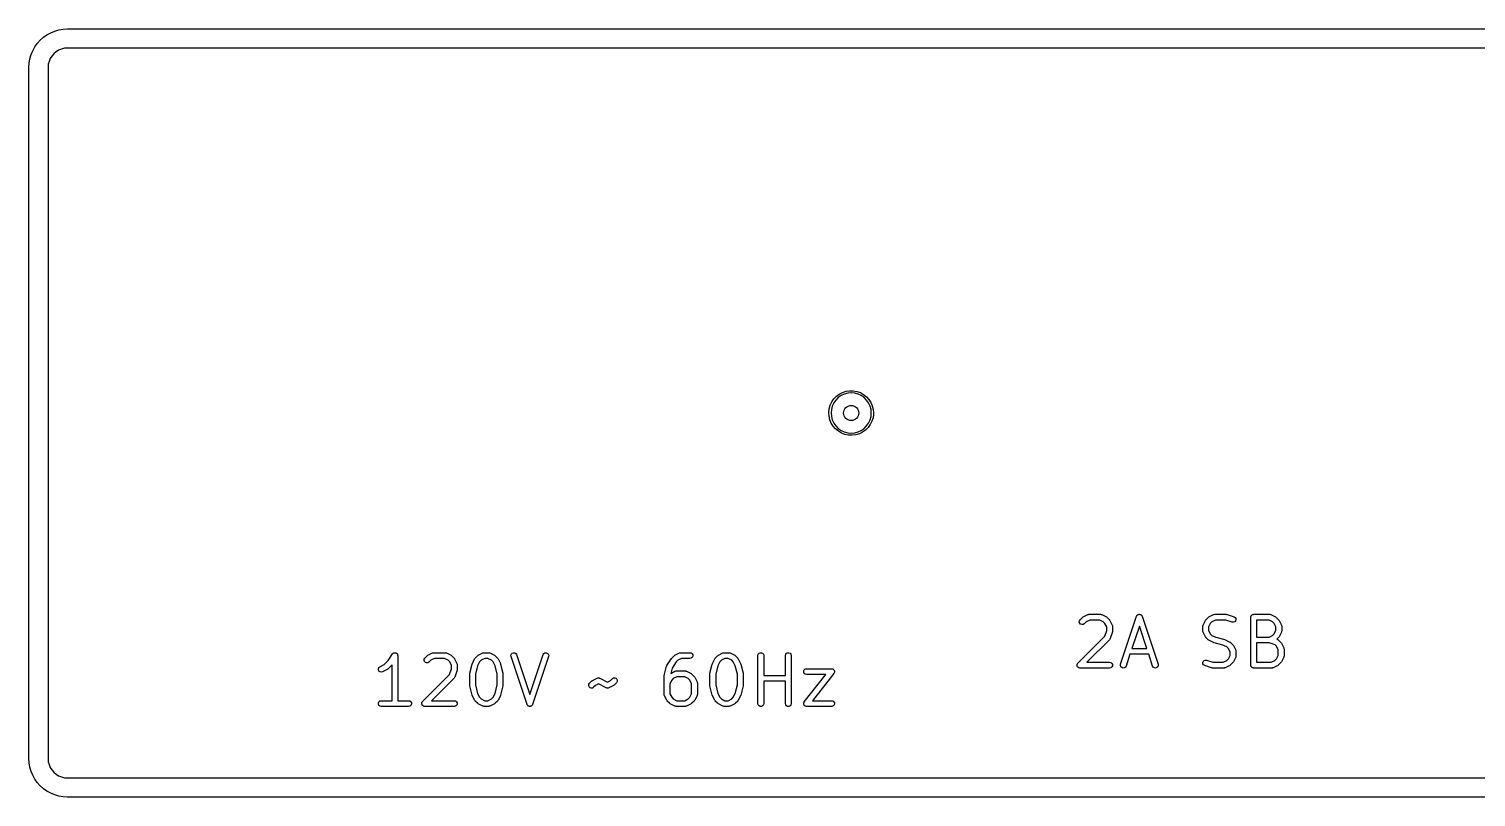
# Model space of a CAD drawing. Extents: x 50 to 246, y -122 to -71.
# Drawn here: x 49.5 to 145.2, y -121.9 to -71.1 of the extents above; entities that cross this region are included whole.
import ezdxf

# ---------------------------------------------------------------- set-up
doc = ezdxf.new("R2010")
doc.units = 0
doc.layers.add('BLACK', color=7, linetype='CONTINUOUS')

msp = doc.modelspace()

# ---------------------------------------------------------------- linework, layer by layer
at = {"layer": 'BLACK', "linetype": 'CONTINUOUS'}
for p, q in [((50.2739, -71.8639), (50.4863, -71.6741)), ((50.4863, -71.6741), (50.7186, -71.5093)), ((50.7186, -71.5093), (50.9679, -71.3715)), ((50.9679, -71.3715), (51.2311, -71.2625)), ((51.2311, -71.2625), (51.5048, -71.1837)), ((51.5048, -71.1837), (51.7856, -71.136)), ((51.7856, -71.136), (52.07, -71.12)), ((52.07, -71.12), (243.84, -71.12)), ((49.6725, -72.8211), (49.7815, -72.5579)), ((49.7815, -72.5579), (49.9193, -72.3086)), ((49.9193, -72.3086), (50.0841, -72.0763)), ((50.0841, -72.0763), (50.2739, -71.8639)), ((51.3212, -72.6294), (51.1692, -72.7592)), ((51.4916, -72.5249), (51.3212, -72.6294)), ((51.6763, -72.4484), (51.4916, -72.5249)), ((51.8707, -72.4018), (51.6763, -72.4484)), ((52.0423, -72.3883), (51.8707, -72.4018)), ((52.0578, -72.3892), (52.0423, -72.3883)), ((52.0633, -72.39), (52.0578, -72.3892)), ((52.0656, -72.3897), (52.0633, -72.39)), ((52.07, -72.39), (52.0656, -72.3897)), ((243.84, -72.39), (52.07, -72.39)), ((49.53, -73.6534), (49.5306, -73.6489)), ((49.5303, -73.6554), (49.53, -73.6534)), ((49.53, -73.66), (49.5303, -73.6554)), ((49.5306, -73.6489), (49.546, -73.3756)), ((49.546, -73.3756), (49.5937, -73.0948)), ((49.5937, -73.0948), (49.6725, -72.8211)), ((50.8118, -73.4607), (50.7976, -73.6403)), ((50.7976, -73.6403), (50.8, -73.66)), ((50.8584, -73.2663), (50.8118, -73.4607)), ((50.9349, -73.0816), (50.8584, -73.2663)), ((51.0394, -72.9112), (50.9349, -73.0816)), ((51.1692, -72.7592), (51.0394, -72.9112)), ((49.53, -119.38), (49.53, -73.66)), ((50.8, -73.66), (50.8, -119.38)), ((102.603, -95.7914), (102.74, -95.5918)), ((102.74, -95.5918), (102.907, -95.417)), ((103.031, -95.5011), (102.867, -95.6651)), ((102.907, -95.417), (103.1, -95.2719)), ((103.221, -95.3681), (103.031, -95.5011)), ((103.1, -95.2719), (103.314, -95.1603)), ((103.431, -95.2702), (103.221, -95.3681)), ((103.314, -95.1603), (103.544, -95.0852)), ((103.655, -95.2101), (103.431, -95.2702)), ((103.544, -95.0852), (103.783, -95.0486)), ((103.886, -95.1899), (103.655, -95.2101)), ((103.783, -95.0486), (104.025, -95.0515)), ((104.117, -95.2101), (103.886, -95.1899)), ((104.025, -95.0515), (104.263, -95.0939)), ((104.341, -95.2702), (104.117, -95.2101)), ((104.263, -95.0939), (104.491, -95.1746)), ((104.551, -95.3681), (104.341, -95.2702)), ((104.491, -95.1746), (104.702, -95.2914)), ((104.741, -95.5011), (104.551, -95.3681)), ((104.702, -95.2914), (104.892, -95.4413)), ((104.905, -95.6651), (104.741, -95.5011)), ((104.892, -95.4413), (105.055, -95.62)), ((105.055, -95.62), (105.186, -95.823)), ((102.411, -96.484), (102.437, -96.2436)), ((102.414, -96.52), (102.411, -96.484)), ((102.425, -96.7253), (102.414, -96.52)), ((102.437, -96.2436), (102.502, -96.0107)), ((102.502, -96.0107), (102.603, -95.7914)), ((102.576, -96.289), (102.556, -96.52)), ((102.556, -96.52), (102.576, -96.751)), ((102.636, -96.0651), (102.576, -96.289)), ((102.734, -95.855), (102.636, -96.0651)), ((102.867, -95.6651), (102.734, -95.855)), ((105.038, -95.855), (104.905, -95.6651)), ((105.136, -96.0651), (105.038, -95.855)), ((105.196, -96.289), (105.136, -96.0651)), ((105.186, -95.823), (105.282, -96.0447)), ((105.216, -96.52), (105.196, -96.289)), ((105.196, -96.751), (105.216, -96.52)), ((105.282, -96.0447), (105.341, -96.2791)), ((105.359, -96.5921), (105.328, -96.8317)), ((105.341, -96.2791), (105.361, -96.52)), ((105.361, -96.52), (105.359, -96.5921)), ((102.478, -96.9611), (102.425, -96.7253)), ((102.569, -97.185), (102.478, -96.9611)), ((102.696, -97.3911), (102.569, -97.185)), ((102.576, -96.751), (102.636, -96.9749)), ((102.636, -96.9749), (102.734, -97.185)), ((102.854, -97.5738), (102.696, -97.3911)), ((102.734, -97.185), (102.867, -97.3749)), ((103.04, -97.7282), (102.854, -97.5738)), ((102.867, -97.3749), (103.031, -97.5389)), ((103.031, -97.5389), (103.221, -97.6719)), ((104.551, -97.6719), (104.741, -97.5389)), ((104.741, -97.5389), (104.905, -97.3749)), ((105.009, -97.476), (104.838, -97.6466)), ((104.905, -97.3749), (105.038, -97.185)), ((105.15, -97.2797), (105.009, -97.476)), ((105.038, -97.185), (105.136, -96.9749)), ((105.136, -96.9749), (105.196, -96.751)), ((105.257, -97.063), (105.15, -97.2797)), ((105.328, -96.8317), (105.257, -97.063)), ((103.249, -97.8502), (103.04, -97.7282)), ((103.221, -97.6719), (103.431, -97.7698)), ((103.474, -97.9364), (103.249, -97.8502)), ((103.431, -97.7698), (103.655, -97.8299)), ((103.711, -97.9846), (103.474, -97.9364)), ((103.655, -97.8299), (103.886, -97.8501)), ((103.953, -97.9935), (103.711, -97.9846)), ((103.886, -97.8501), (104.117, -97.8299)), ((104.193, -97.9628), (103.953, -97.9935)), ((104.117, -97.8299), (104.341, -97.7698)), ((104.424, -97.8933), (104.193, -97.9628)), ((104.341, -97.7698), (104.551, -97.6719)), ((104.641, -97.787), (104.424, -97.8933)), ((104.838, -97.6466), (104.641, -97.787)), ((119.196, -110.021), (119.219, -110.002)), ((119.219, -110.002), (119.522, -109.851)), ((119.522, -109.851), (119.523, -109.85)), ((119.523, -109.85), (119.524, -109.85)), ((119.524, -109.85), (119.564, -109.841)), ((119.564, -109.841), (119.604, -109.831)), ((119.604, -109.831), (119.606, -109.831)), ((119.606, -109.831), (119.607, -109.831)), ((119.607, -109.831), (120.363, -109.831)), ((120.363, -109.831), (120.364, -109.831)), ((120.364, -109.831), (120.366, -109.831)), ((120.366, -109.831), (120.406, -109.841)), ((120.406, -109.841), (120.446, -109.85)), ((120.446, -109.85), (120.447, -109.851)), ((120.447, -109.851), (120.448, -109.851)), ((120.448, -109.851), (120.751, -110.002)), ((120.751, -110.002), (120.774, -110.022)), ((121.694, -113.136), (122.752, -109.961)), ((122.752, -109.961), (122.765, -109.94)), ((122.765, -109.94), (122.773, -109.917)), ((122.773, -109.917), (122.787, -109.904)), ((122.787, -109.904), (122.796, -109.888)), ((122.796, -109.888), (122.817, -109.875)), ((122.817, -109.875), (122.834, -109.858)), ((122.834, -109.858), (122.852, -109.853)), ((122.852, -109.853), (122.868, -109.842)), ((122.868, -109.842), (122.892, -109.839)), ((122.892, -109.839), (122.915, -109.832)), ((122.915, -109.832), (122.933, -109.834)), ((122.933, -109.834), (122.952, -109.832)), ((122.952, -109.832), (122.975, -109.839)), ((122.975, -109.839), (122.999, -109.842)), ((122.999, -109.842), (123.014, -109.853)), ((123.014, -109.853), (123.032, -109.859)), ((123.032, -109.859), (123.049, -109.875)), ((123.049, -109.875), (123.07, -109.889)), ((123.07, -109.889), (123.079, -109.905)), ((123.079, -109.905), (123.093, -109.918)), ((123.093, -109.918), (123.101, -109.94)), ((123.101, -109.94), (123.114, -109.961)), ((123.114, -109.961), (124.172, -113.136)), ((127.511, -110.021), (127.535, -110.002)), ((127.535, -110.002), (127.837, -109.851)), ((127.837, -109.851), (127.839, -109.85)), ((127.839, -109.85), (127.84, -109.85)), ((127.84, -109.85), (127.88, -109.841)), ((127.88, -109.841), (127.92, -109.831)), ((127.92, -109.831), (127.921, -109.831)), ((127.921, -109.831), (127.922, -109.831)), ((127.922, -109.831), (128.679, -109.831)), ((128.679, -109.831), (128.708, -109.838)), ((128.708, -109.838), (128.738, -109.841)), ((128.738, -109.841), (129.192, -109.992)), ((129.192, -109.992), (129.265, -110.036)), ((130.302, -110.021), (130.307, -110)), ((130.307, -109.979), (130.316, -109.959)), ((130.307, -110), (130.307, -109.979)), ((130.316, -109.959), (130.321, -109.938)), ((130.321, -109.938), (130.334, -109.922)), ((130.334, -109.922), (130.344, -109.902)), ((130.344, -109.902), (130.36, -109.889)), ((130.36, -109.889), (130.374, -109.872)), ((130.374, -109.872), (130.393, -109.863)), ((130.393, -109.863), (130.41, -109.85)), ((130.41, -109.85), (130.431, -109.845)), ((130.431, -109.845), (130.45, -109.836)), ((130.45, -109.836), (130.472, -109.836)), ((130.472, -109.836), (130.493, -109.831)), ((130.493, -109.831), (131.551, -109.831)), ((131.551, -109.831), (131.552, -109.831)), ((131.552, -109.831), (131.554, -109.831)), ((131.554, -109.831), (131.594, -109.841)), ((131.594, -109.841), (131.634, -109.85)), ((131.634, -109.85), (131.635, -109.851)), ((131.635, -109.851), (131.636, -109.851)), ((131.636, -109.851), (131.939, -110.002)), ((131.939, -110.002), (131.962, -110.022)), ((118.964, -110.345), (118.973, -110.261)), ((118.992, -110.425), (118.964, -110.345)), ((118.973, -110.261), (119.019, -110.189)), ((119.052, -110.485), (118.992, -110.425)), ((119.019, -110.189), (119.17, -110.038)), ((119.132, -110.513), (119.052, -110.485)), ((119.216, -110.504), (119.132, -110.513)), ((119.17, -110.038), (119.196, -110.021)), ((119.288, -110.459), (119.216, -110.504)), ((119.417, -110.329), (119.288, -110.459)), ((119.652, -110.212), (119.417, -110.329)), ((120.318, -110.212), (119.652, -110.212)), ((120.552, -110.329), (120.318, -110.212)), ((120.66, -110.437), (120.552, -110.329)), ((120.65, -111.279), (120.777, -110.898)), ((120.777, -110.671), (120.66, -110.437)), ((120.774, -110.022), (120.8, -110.038)), ((120.777, -110.898), (120.777, -110.671)), ((120.8, -110.038), (120.951, -110.189)), ((120.951, -110.189), (120.967, -110.215)), ((120.967, -110.215), (120.987, -110.238)), ((120.987, -110.238), (121.138, -110.541)), ((121.138, -110.541), (121.138, -110.542)), ((121.138, -110.542), (121.139, -110.543)), ((121.139, -110.543), (121.148, -110.584)), ((121.148, -110.584), (121.158, -110.624)), ((121.151, -110.958), (121.148, -110.989)), ((121.158, -110.929), (121.151, -110.958)), ((121.158, -110.624), (121.158, -110.625)), ((121.158, -110.625), (121.158, -110.626)), ((121.158, -110.626), (121.158, -110.929)), ((122.933, -110.624), (122.441, -112.099)), ((123.425, -112.099), (122.933, -110.624)), ((127.127, -110.623), (127.137, -110.583)), ((127.127, -110.624), (127.127, -110.623)), ((127.127, -110.626), (127.127, -110.624)), ((127.127, -110.928), (127.127, -110.626)), ((127.127, -110.93), (127.127, -110.928)), ((127.127, -110.931), (127.127, -110.93)), ((127.137, -110.971), (127.127, -110.931)), ((127.137, -110.583), (127.146, -110.543)), ((127.146, -110.543), (127.147, -110.542)), ((127.147, -110.541), (127.298, -110.238)), ((127.147, -110.542), (127.147, -110.541)), ((127.298, -110.238), (127.318, -110.215)), ((127.318, -110.215), (127.334, -110.189)), ((127.334, -110.189), (127.485, -110.038)), ((127.485, -110.038), (127.511, -110.021)), ((127.625, -110.437), (127.508, -110.671)), ((127.508, -110.671), (127.508, -110.883)), ((127.508, -110.883), (127.625, -111.118)), ((127.733, -110.329), (127.625, -110.437)), ((127.967, -110.212), (127.733, -110.329)), ((128.647, -110.212), (127.967, -110.212)), ((129.072, -110.353), (128.647, -110.212)), ((129.156, -110.361), (129.072, -110.353)), ((129.235, -110.332), (129.156, -110.361)), ((129.294, -110.272), (129.235, -110.332)), ((129.265, -110.036), (129.311, -110.107)), ((129.321, -110.191), (129.294, -110.272)), ((129.311, -110.107), (129.321, -110.191)), ((130.302, -113.196), (130.302, -110.021)), ((130.683, -110.212), (130.683, -111.343)), ((131.506, -110.212), (130.683, -110.212)), ((131.74, -110.329), (131.506, -110.212)), ((131.848, -110.437), (131.74, -110.329)), ((131.965, -110.671), (131.848, -110.437)), ((131.848, -111.118), (131.965, -110.883)), ((131.962, -110.022), (131.988, -110.038)), ((131.965, -110.883), (131.965, -110.671)), ((131.988, -110.038), (132.139, -110.189)), ((132.139, -110.189), (132.155, -110.215)), ((132.155, -110.215), (132.175, -110.238)), ((132.175, -110.238), (132.326, -110.541)), ((132.326, -110.541), (132.326, -110.542)), ((132.326, -110.542), (132.327, -110.543)), ((132.327, -110.543), (132.336, -110.584)), ((132.336, -110.584), (132.346, -110.624)), ((132.346, -110.931), (132.336, -110.971)), ((132.346, -110.624), (132.346, -110.625)), ((132.346, -110.625), (132.346, -110.626)), ((132.346, -110.626), (132.346, -110.929)), ((132.346, -110.929), (132.346, -110.93)), ((132.346, -110.93), (132.346, -110.931)), ((118.867, -113.062), (120.65, -111.279)), ((120.951, -111.517), (119.462, -113.006)), ((120.952, -111.516), (120.951, -111.517)), ((120.953, -111.515), (120.952, -111.516)), ((120.974, -111.48), (120.953, -111.515)), ((120.996, -111.445), (120.974, -111.48)), ((120.997, -111.443), (120.996, -111.444)), ((120.996, -111.444), (120.996, -111.445)), ((121.148, -110.989), (120.997, -111.443)), ((127.146, -111.011), (127.137, -110.971)), ((127.147, -111.012), (127.146, -111.011)), ((127.147, -111.013), (127.147, -111.012)), ((127.298, -111.316), (127.147, -111.013)), ((127.318, -111.34), (127.298, -111.316)), ((127.334, -111.365), (127.318, -111.34)), ((127.485, -111.517), (127.334, -111.365)), ((127.511, -111.533), (127.485, -111.517)), ((127.534, -111.552), (127.511, -111.533)), ((127.837, -111.704), (127.534, -111.552)), ((127.625, -111.118), (127.733, -111.225)), ((127.733, -111.225), (127.989, -111.353)), ((127.857, -111.709), (127.837, -111.704)), ((127.876, -111.718), (127.857, -111.709)), ((128.461, -111.864), (127.876, -111.718)), ((127.989, -111.353), (128.574, -111.5)), ((128.717, -111.992), (128.461, -111.864)), ((128.574, -111.5), (128.592, -111.509)), ((128.592, -111.509), (128.612, -111.514)), ((128.612, -111.514), (128.915, -111.665)), ((128.915, -111.665), (128.938, -111.685)), ((128.938, -111.685), (128.964, -111.701)), ((128.964, -111.701), (129.116, -111.852)), ((129.116, -111.852), (129.132, -111.878)), ((129.132, -111.878), (129.151, -111.902)), ((129.151, -111.902), (129.302, -112.204)), ((130.683, -111.343), (131.506, -111.343)), ((130.683, -111.724), (130.683, -113.006)), ((131.52, -111.724), (130.683, -111.724)), ((131.506, -111.343), (131.74, -111.225)), ((131.901, -111.851), (131.52, -111.724)), ((131.74, -111.225), (131.848, -111.118)), ((131.999, -111.948), (131.901, -111.851)), ((132.139, -111.366), (132.017, -111.488)), ((132.017, -111.488), (132.065, -111.504)), ((132.065, -111.504), (132.066, -111.504)), ((132.066, -111.504), (132.067, -111.505)), ((132.067, -111.505), (132.102, -111.526)), ((132.102, -111.526), (132.137, -111.548)), ((132.137, -111.548), (132.138, -111.549)), ((132.138, -111.549), (132.139, -111.55)), ((132.155, -111.34), (132.139, -111.366)), ((132.139, -111.55), (132.291, -111.701)), ((132.175, -111.316), (132.155, -111.34)), ((132.326, -111.014), (132.175, -111.316)), ((132.291, -111.701), (132.307, -111.727)), ((132.307, -111.727), (132.326, -111.75)), ((132.327, -111.011), (132.326, -111.012)), ((132.326, -111.012), (132.326, -111.014)), ((132.326, -111.75), (132.477, -112.053)), ((132.336, -110.971), (132.327, -111.011)), ((73.2701, -112.894), (73.5622, -112.455)), ((73.5622, -112.455), (73.5835, -112.435)), ((73.5835, -112.435), (73.6019, -112.412)), ((73.6019, -112.412), (73.614, -112.406)), ((73.614, -112.406), (73.6238, -112.397)), ((73.6238, -112.397), (73.6518, -112.388)), ((73.6518, -112.388), (73.6783, -112.376)), ((73.6783, -112.376), (73.6917, -112.376)), ((73.6917, -112.376), (73.7045, -112.371)), ((73.7045, -112.371), (73.7336, -112.376)), ((73.7336, -112.376), (73.763, -112.376)), ((73.763, -112.376), (73.7751, -112.381)), ((73.7751, -112.381), (73.7884, -112.383)), ((73.7884, -112.383), (73.8128, -112.4)), ((73.8128, -112.4), (73.8393, -112.412)), ((73.8393, -112.412), (73.8477, -112.423)), ((73.8477, -112.423), (73.8589, -112.43)), ((73.8589, -112.43), (73.8738, -112.456)), ((73.8738, -112.456), (73.8921, -112.479)), ((73.8921, -112.479), (73.8951, -112.492)), ((73.8951, -112.492), (73.9019, -112.503)), ((73.9019, -112.503), (73.9044, -112.533)), ((73.9044, -112.533), (73.911, -112.561)), ((73.911, -112.561), (73.911, -115.546)), ((75.6478, -112.885), (75.6573, -112.801)), ((75.6573, -112.801), (75.7024, -112.729)), ((75.7024, -112.729), (75.8539, -112.578)), ((75.8539, -112.578), (75.8796, -112.561)), ((75.8796, -112.561), (75.9031, -112.542)), ((75.9031, -112.542), (76.2058, -112.391)), ((76.1012, -112.869), (75.9716, -112.999)), ((76.3357, -112.752), (76.1012, -112.869)), ((76.2058, -112.391), (76.2071, -112.39)), ((76.2071, -112.39), (76.2081, -112.39)), ((76.2081, -112.39), (76.2482, -112.381)), ((76.2482, -112.381), (76.2882, -112.371)), ((76.2882, -112.371), (76.2894, -112.371)), ((76.2894, -112.371), (76.2907, -112.371)), ((76.2907, -112.371), (77.047, -112.371)), ((77.0017, -112.752), (76.3357, -112.752)), ((77.2362, -112.869), (77.0017, -112.752)), ((77.047, -112.371), (77.0483, -112.371)), ((77.0483, -112.371), (77.0495, -112.371)), ((77.0495, -112.371), (77.0895, -112.381)), ((77.0895, -112.381), (77.1296, -112.39)), ((77.1296, -112.39), (77.1306, -112.391)), ((77.1306, -112.391), (77.1319, -112.391)), ((77.1319, -112.391), (77.4345, -112.542)), ((77.3437, -112.977), (77.2362, -112.869)), ((77.4345, -112.542), (77.458, -112.562)), ((77.458, -112.562), (77.4838, -112.578)), ((77.4838, -112.578), (77.6352, -112.729)), ((77.6352, -112.729), (77.6513, -112.755)), ((77.6513, -112.755), (77.6706, -112.778)), ((77.6706, -112.778), (77.822, -113.081)), ((78.8418, -113.081), (78.9931, -112.778)), ((78.9931, -112.778), (79.0124, -112.755)), ((79.0124, -112.755), (79.0286, -112.729)), ((79.0286, -112.729), (79.1801, -112.578)), ((79.1801, -112.578), (79.2058, -112.561)), ((79.2058, -112.561), (79.2293, -112.542)), ((79.2293, -112.542), (79.532, -112.391)), ((79.4274, -112.869), (79.3199, -112.977)), ((79.6619, -112.752), (79.4274, -112.869)), ((79.532, -112.391), (79.5333, -112.39)), ((79.5333, -112.39), (79.5343, -112.39)), ((79.5343, -112.39), (79.5744, -112.381)), ((79.5744, -112.381), (79.6144, -112.371)), ((79.6144, -112.371), (79.6156, -112.371)), ((79.6156, -112.371), (79.6169, -112.371)), ((79.6169, -112.371), (79.9196, -112.371)), ((79.8743, -112.752), (79.6619, -112.752)), ((80.1088, -112.869), (79.8743, -112.752)), ((79.9196, -112.371), (79.9209, -112.371)), ((79.9209, -112.371), (79.9222, -112.371)), ((79.9222, -112.371), (79.9621, -112.381)), ((79.9621, -112.381), (80.0022, -112.39)), ((80.0022, -112.39), (80.0032, -112.391)), ((80.0032, -112.391), (80.0045, -112.391)), ((80.0045, -112.391), (80.3072, -112.542)), ((80.2163, -112.977), (80.1088, -112.869)), ((80.3072, -112.542), (80.3306, -112.562)), ((80.3306, -112.562), (80.3564, -112.578)), ((80.3564, -112.578), (80.5078, -112.729)), ((80.5078, -112.729), (80.5239, -112.755)), ((80.5239, -112.755), (80.5432, -112.778)), ((80.5432, -112.778), (80.6946, -113.081)), ((81.3935, -112.537), (81.4227, -112.457)), ((81.4016, -112.621), (81.3935, -112.537)), ((82.46, -115.797), (81.4016, -112.621)), ((81.4227, -112.457), (81.4836, -112.398)), ((81.4836, -112.398), (81.564, -112.372)), ((81.564, -112.372), (81.648, -112.382)), ((81.648, -112.382), (81.7191, -112.429)), ((81.7191, -112.429), (81.7631, -112.501)), ((81.7631, -112.501), (82.6407, -115.134)), ((82.6407, -115.134), (83.5184, -112.501)), ((83.8798, -112.622), (82.8213, -115.797)), ((83.5184, -112.501), (83.5626, -112.428)), ((83.5626, -112.428), (83.6337, -112.382)), ((83.6337, -112.382), (83.7178, -112.372)), ((83.7178, -112.372), (83.7981, -112.399)), ((83.7981, -112.399), (83.8589, -112.458)), ((83.8589, -112.458), (83.888, -112.537)), ((83.888, -112.537), (83.8798, -112.622)), ((91.7048, -113.212), (92.0074, -112.758)), ((92.0074, -112.758), (92.021, -112.745)), ((92.021, -112.745), (92.031, -112.729)), ((92.031, -112.729), (92.1824, -112.578)), ((92.1824, -112.578), (92.2082, -112.561)), ((92.2082, -112.561), (92.2317, -112.542)), ((92.2317, -112.542), (92.5344, -112.391)), ((92.4297, -112.869), (92.3138, -112.985)), ((92.6643, -112.752), (92.4297, -112.869)), ((92.5344, -112.391), (92.5357, -112.39)), ((92.5357, -112.39), (92.5367, -112.39)), ((92.5367, -112.39), (92.5767, -112.381)), ((92.5767, -112.381), (92.6167, -112.371)), ((92.6167, -112.371), (92.618, -112.371)), ((92.618, -112.371), (92.6193, -112.371)), ((92.6193, -112.371), (93.2244, -112.371)), ((93.224, -112.752), (92.6643, -112.752)), ((93.3067, -112.733), (93.224, -112.752)), ((93.2244, -112.371), (93.307, -112.39)), ((93.3729, -112.68), (93.3067, -112.733)), ((93.307, -112.39), (93.3731, -112.443)), ((93.4097, -112.604), (93.3729, -112.68)), ((93.3731, -112.443), (93.4098, -112.519)), ((93.4098, -112.519), (93.4097, -112.604)), ((94.7168, -113.081), (94.8681, -112.778)), ((94.8681, -112.778), (94.8874, -112.755)), ((94.8874, -112.755), (94.9036, -112.729)), ((94.9036, -112.729), (95.0551, -112.578)), ((95.0551, -112.578), (95.0808, -112.561)), ((95.0808, -112.561), (95.1043, -112.542)), ((95.1043, -112.542), (95.407, -112.391)), ((95.3024, -112.869), (95.1949, -112.977)), ((95.5369, -112.752), (95.3024, -112.869)), ((95.407, -112.391), (95.4083, -112.39)), ((95.4083, -112.39), (95.4093, -112.39)), ((95.4093, -112.39), (95.4494, -112.381)), ((95.4494, -112.381), (95.4894, -112.371)), ((95.4894, -112.371), (95.4906, -112.371)), ((95.4906, -112.371), (95.4919, -112.371)), ((95.4919, -112.371), (95.7946, -112.371)), ((95.7493, -112.752), (95.5369, -112.752)), ((95.9838, -112.869), (95.7493, -112.752)), ((95.7946, -112.371), (95.7959, -112.371)), ((95.7959, -112.371), (95.7972, -112.371)), ((95.7972, -112.371), (95.8371, -112.381)), ((95.8371, -112.381), (95.8772, -112.39)), ((95.8772, -112.39), (95.8782, -112.391)), ((95.8782, -112.391), (95.8795, -112.391)), ((95.8795, -112.391), (96.1822, -112.542)), ((96.0913, -112.977), (95.9838, -112.869)), ((96.1822, -112.542), (96.2056, -112.562)), ((96.2056, -112.562), (96.2314, -112.578)), ((96.2314, -112.578), (96.3828, -112.729)), ((96.3828, -112.729), (96.3989, -112.755)), ((96.3989, -112.755), (96.4182, -112.778)), ((96.4182, -112.778), (96.5696, -113.081)), ((97.7205, -112.561), (97.7394, -112.478)), ((97.7205, -115.736), (97.7205, -112.561)), ((97.7394, -112.478), (97.7924, -112.412)), ((97.7924, -112.412), (97.8687, -112.376)), ((97.8687, -112.376), (97.9535, -112.376)), ((97.9535, -112.376), (98.0298, -112.412)), ((98.0298, -112.412), (98.0826, -112.479)), ((98.0826, -112.479), (98.1015, -112.561)), ((98.1015, -112.561), (98.1015, -113.883)), ((99.5347, -112.561), (99.5537, -112.478)), ((99.5347, -113.883), (99.5347, -112.561)), ((99.5537, -112.478), (99.6066, -112.412)), ((99.6066, -112.412), (99.683, -112.376)), ((99.683, -112.376), (99.7678, -112.376)), ((99.7678, -112.376), (99.8441, -112.412)), ((99.8441, -112.412), (99.8969, -112.479)), ((99.8969, -112.479), (99.9157, -112.561)), ((99.9157, -112.561), (99.9157, -115.737)), ((122.314, -112.48), (122.055, -113.257)), ((123.552, -112.48), (122.314, -112.48)), ((122.441, -112.099), (123.425, -112.099)), ((123.811, -113.257), (123.552, -112.48)), ((127.214, -112.885), (127.293, -112.856)), ((127.293, -112.856), (127.378, -112.864)), ((127.378, -112.864), (127.802, -113.006)), ((128.824, -112.1), (128.717, -111.992)), ((128.717, -112.889), (128.824, -112.781)), ((128.941, -112.334), (128.824, -112.1)), ((128.824, -112.781), (128.941, -112.547)), ((128.941, -112.547), (128.941, -112.334)), ((129.302, -112.677), (129.151, -112.979)), ((129.302, -112.204), (129.303, -112.206)), ((129.303, -112.674), (129.302, -112.675)), ((129.302, -112.675), (129.302, -112.677)), ((129.303, -112.206), (129.303, -112.207)), ((129.303, -112.207), (129.313, -112.247)), ((129.313, -112.634), (129.303, -112.674)), ((129.313, -112.247), (129.322, -112.287)), ((129.322, -112.594), (129.313, -112.634)), ((129.322, -112.287), (129.322, -112.288)), ((129.322, -112.288), (129.322, -112.289)), ((129.322, -112.289), (129.322, -112.592)), ((129.322, -112.592), (129.322, -112.593)), ((129.322, -112.593), (129.322, -112.594)), ((131.892, -112.889), (131.999, -112.781)), ((132.116, -112.183), (131.999, -111.948)), ((131.999, -112.781), (132.116, -112.547)), ((132.116, -112.547), (132.116, -112.183)), ((132.477, -112.677), (132.326, -112.979)), ((132.477, -112.053), (132.478, -112.054)), ((132.478, -112.674), (132.477, -112.675)), ((132.477, -112.675), (132.477, -112.677)), ((132.478, -112.054), (132.478, -112.055)), ((132.478, -112.055), (132.488, -112.095)), ((132.488, -112.634), (132.478, -112.674)), ((132.488, -112.095), (132.497, -112.135)), ((132.497, -112.594), (132.488, -112.634)), ((132.497, -112.135), (132.497, -112.137)), ((132.497, -112.137), (132.497, -112.138)), ((132.497, -112.138), (132.497, -112.592)), ((132.497, -112.592), (132.497, -112.593)), ((132.497, -112.593), (132.497, -112.594)), ((72.627, -113.429), (72.6627, -113.352)), ((72.6282, -113.513), (72.627, -113.429)), ((72.6661, -113.589), (72.6282, -113.513)), ((72.6627, -113.352), (72.7281, -113.298)), ((72.733, -113.641), (72.6661, -113.589)), ((72.7281, -113.298), (73.0029, -113.161)), ((72.8159, -113.659), (72.733, -113.641)), ((72.8982, -113.639), (72.8159, -113.659)), ((73.2009, -113.488), (72.8982, -113.639)), ((73.0029, -113.161), (73.2701, -112.894)), ((73.2244, -113.468), (73.2009, -113.488)), ((73.2502, -113.452), (73.2244, -113.468)), ((73.53, -113.172), (73.2502, -113.452)), ((73.53, -115.546), (73.53, -113.172)), ((75.5512, -115.602), (77.3337, -113.819)), ((75.6758, -112.965), (75.6478, -112.885)), ((75.7356, -113.025), (75.6758, -112.965)), ((75.8156, -113.053), (75.7356, -113.025)), ((75.8998, -113.044), (75.8156, -113.053)), ((75.9716, -112.999), (75.8998, -113.044)), ((77.3337, -113.819), (77.4609, -113.438)), ((77.4609, -113.211), (77.3437, -112.977)), ((77.4609, -113.438), (77.4609, -113.211)), ((77.8322, -113.529), (77.6809, -113.983)), ((77.822, -113.081), (77.8223, -113.082)), ((77.8223, -113.082), (77.8231, -113.083)), ((77.8231, -113.083), (77.8322, -113.124)), ((77.8322, -113.124), (77.8419, -113.164)), ((77.8351, -113.498), (77.8322, -113.529)), ((77.8419, -113.469), (77.8351, -113.498)), ((77.8419, -113.164), (77.8416, -113.165)), ((77.8416, -113.165), (77.8419, -113.166)), ((77.8419, -113.166), (77.8419, -113.469)), ((78.6705, -113.771), (78.6757, -113.748)), ((78.6705, -114.527), (78.6705, -113.771)), ((78.6757, -113.748), (78.6761, -113.725)), ((78.6761, -113.725), (78.8274, -113.12)), ((78.8274, -113.12), (78.8368, -113.101)), ((78.8368, -113.101), (78.8418, -113.081)), ((79.1919, -113.233), (79.0515, -113.794)), ((79.0515, -113.794), (79.0515, -114.503)), ((79.3199, -112.977), (79.1919, -113.233)), ((80.3443, -113.233), (80.2163, -112.977)), ((80.4847, -113.794), (80.3443, -113.233)), ((80.4847, -114.503), (80.4847, -113.794)), ((80.6946, -113.081), (80.6995, -113.101)), ((80.6995, -113.101), (80.7089, -113.12)), ((80.7089, -113.12), (80.8601, -113.725)), ((80.8601, -113.725), (80.8606, -113.748)), ((80.8606, -113.748), (80.8657, -113.771)), ((80.8657, -113.771), (80.8657, -114.527)), ((91.5273, -113.876), (91.6786, -113.271)), ((91.6786, -113.271), (91.6933, -113.242)), ((91.6933, -113.242), (91.7048, -113.212)), ((92.0401, -113.395), (91.9542, -113.739)), ((91.9542, -113.739), (92.232, -113.6)), ((92.3138, -112.985), (92.0401, -113.395)), ((92.232, -113.6), (92.2333, -113.6)), ((92.2333, -113.6), (92.2343, -113.599)), ((92.2343, -113.599), (92.2744, -113.59)), ((92.2744, -113.59), (92.3144, -113.58)), ((92.3144, -113.58), (92.3156, -113.581)), ((92.3156, -113.581), (92.3169, -113.58)), ((92.3169, -113.58), (92.922, -113.58)), ((92.922, -113.58), (92.9233, -113.581)), ((92.9233, -113.581), (92.9245, -113.58)), ((92.9245, -113.58), (92.9645, -113.59)), ((92.9645, -113.59), (93.0046, -113.599)), ((93.0046, -113.599), (93.0056, -113.6)), ((93.0056, -113.6), (93.0069, -113.6)), ((93.0069, -113.6), (93.3095, -113.752)), ((93.3095, -113.752), (93.333, -113.771)), ((93.333, -113.771), (93.3588, -113.787)), ((93.3588, -113.787), (93.5102, -113.939)), ((94.5455, -113.771), (94.5507, -113.748)), ((94.5455, -114.527), (94.5455, -113.771)), ((94.5507, -113.748), (94.5511, -113.725)), ((94.5511, -113.725), (94.7024, -113.12)), ((94.7024, -113.12), (94.7118, -113.101)), ((94.7118, -113.101), (94.7168, -113.081)), ((95.0669, -113.233), (94.9265, -113.794)), ((94.9265, -113.794), (94.9265, -114.503)), ((95.1949, -112.977), (95.0669, -113.233)), ((96.2193, -113.233), (96.0913, -112.977)), ((96.3597, -113.794), (96.2193, -113.233)), ((96.3597, -114.503), (96.3597, -113.794)), ((96.5696, -113.081), (96.5745, -113.101)), ((96.5745, -113.101), (96.5839, -113.12)), ((96.5839, -113.12), (96.7351, -113.725)), ((96.7351, -113.725), (96.7356, -113.748)), ((96.7356, -113.748), (96.7407, -113.771)), ((96.7407, -113.771), (96.7407, -114.527)), ((100.749, -113.577), (100.786, -113.501)), ((100.749, -113.662), (100.749, -113.577)), ((100.786, -113.738), (100.749, -113.662)), ((100.785, -115.619), (102.206, -113.81)), ((100.786, -113.501), (100.852, -113.448)), ((100.852, -113.791), (100.786, -113.738)), ((100.852, -113.448), (100.935, -113.429)), ((100.934, -113.81), (100.852, -113.791)), ((102.206, -113.81), (100.934, -113.81)), ((100.935, -113.429), (102.598, -113.429)), ((102.748, -113.737), (101.327, -115.546)), ((102.598, -113.429), (102.639, -113.438)), ((102.639, -113.438), (102.679, -113.447)), ((102.679, -113.447), (102.68, -113.448)), ((102.68, -113.448), (102.681, -113.448)), ((102.681, -113.448), (102.713, -113.474)), ((102.713, -113.474), (102.746, -113.5)), ((102.746, -113.5), (102.746, -113.501)), ((102.746, -113.501), (102.747, -113.501)), ((102.747, -113.501), (102.765, -113.539)), ((102.765, -113.7), (102.748, -113.737)), ((102.765, -113.539), (102.783, -113.576)), ((102.784, -113.662), (102.765, -113.7)), ((102.783, -113.576), (102.783, -113.577)), ((102.783, -113.577), (102.784, -113.577)), ((102.784, -113.577), (102.784, -113.619)), ((102.784, -113.619), (102.784, -113.661)), ((102.784, -113.661), (102.784, -113.661)), ((102.784, -113.661), (102.784, -113.662)), ((118.813, -113.218), (118.816, -113.186)), ((118.816, -113.228), (118.813, -113.218)), ((118.816, -113.154), (118.821, -113.144)), ((118.816, -113.186), (118.816, -113.154)), ((118.816, -113.239), (118.816, -113.228)), ((118.83, -113.267), (118.816, -113.239)), ((118.821, -113.144), (118.822, -113.133)), ((118.822, -113.133), (118.839, -113.106)), ((118.841, -113.298), (118.83, -113.267)), ((118.839, -113.106), (118.853, -113.077)), ((118.848, -113.305), (118.841, -113.298)), ((118.853, -113.315), (118.848, -113.305)), ((118.853, -113.077), (118.862, -113.071)), ((118.878, -113.335), (118.853, -113.315)), ((118.862, -113.071), (118.867, -113.062)), ((118.901, -113.358), (118.878, -113.335)), ((118.911, -113.361), (118.901, -113.358)), ((118.919, -113.368), (118.911, -113.361)), ((118.95, -113.375), (118.919, -113.368)), ((118.98, -113.386), (118.95, -113.375)), ((118.991, -113.384), (118.98, -113.386)), ((119.002, -113.387), (118.991, -113.384)), ((120.968, -113.387), (119.002, -113.387)), ((119.462, -113.006), (120.968, -113.006)), ((120.968, -113.006), (121.05, -113.025)), ((121.05, -113.368), (120.968, -113.387)), ((121.05, -113.025), (121.117, -113.078)), ((121.116, -113.315), (121.05, -113.368)), ((121.153, -113.239), (121.116, -113.315)), ((121.117, -113.078), (121.153, -113.154)), ((121.153, -113.154), (121.153, -113.239)), ((121.686, -113.22), (121.694, -113.136)), ((121.715, -113.3), (121.686, -113.22)), ((121.776, -113.359), (121.715, -113.3)), ((121.856, -113.386), (121.776, -113.359)), ((121.94, -113.375), (121.856, -113.386)), ((122.011, -113.329), (121.94, -113.375)), ((122.055, -113.257), (122.011, -113.329)), ((123.855, -113.329), (123.811, -113.257)), ((123.926, -113.375), (123.855, -113.329)), ((124.01, -113.386), (123.926, -113.375)), ((124.09, -113.359), (124.01, -113.386)), ((124.151, -113.3), (124.09, -113.359)), ((124.18, -113.221), (124.151, -113.3)), ((124.172, -113.136), (124.18, -113.221)), ((127.128, -113.026), (127.155, -112.946)), ((127.139, -113.11), (127.128, -113.026)), ((127.185, -113.182), (127.139, -113.11)), ((127.155, -112.946), (127.214, -112.885)), ((127.257, -113.226), (127.185, -113.182)), ((127.711, -113.377), (127.257, -113.226)), ((127.741, -113.38), (127.711, -113.377)), ((127.771, -113.387), (127.741, -113.38)), ((128.527, -113.387), (127.771, -113.387)), ((127.802, -113.006), (128.482, -113.006)), ((128.482, -113.006), (128.717, -112.889)), ((128.528, -113.387), (128.527, -113.387)), ((128.53, -113.387), (128.528, -113.387)), ((128.57, -113.377), (128.53, -113.387)), ((128.61, -113.368), (128.57, -113.377)), ((128.611, -113.367), (128.61, -113.368)), ((128.612, -113.367), (128.611, -113.367)), ((128.915, -113.216), (128.612, -113.367)), ((128.938, -113.196), (128.915, -113.216)), ((128.964, -113.18), (128.938, -113.196)), ((129.115, -113.029), (128.964, -113.18)), ((129.131, -113.003), (129.115, -113.029)), ((129.151, -112.979), (129.131, -113.003)), ((130.307, -113.217), (130.302, -113.196)), ((130.307, -113.239), (130.307, -113.217)), ((130.316, -113.258), (130.307, -113.239)), ((130.321, -113.279), (130.316, -113.258)), ((130.334, -113.296), (130.321, -113.279)), ((130.343, -113.315), (130.334, -113.296)), ((130.36, -113.328), (130.343, -113.315)), ((130.374, -113.345), (130.36, -113.328)), ((130.393, -113.354), (130.374, -113.345)), ((130.41, -113.368), (130.393, -113.354)), ((130.431, -113.373), (130.41, -113.368)), ((130.45, -113.382), (130.431, -113.373)), ((130.471, -113.382), (130.45, -113.382)), ((130.492, -113.387), (130.471, -113.382)), ((131.702, -113.387), (130.492, -113.387)), ((130.683, -113.006), (131.657, -113.006)), ((131.657, -113.006), (131.892, -112.889)), ((131.703, -113.387), (131.702, -113.387)), ((131.705, -113.387), (131.703, -113.387)), ((131.745, -113.377), (131.705, -113.387)), ((131.785, -113.368), (131.745, -113.377)), ((131.786, -113.367), (131.785, -113.368)), ((131.787, -113.367), (131.786, -113.367)), ((132.09, -113.216), (131.787, -113.367)), ((132.113, -113.196), (132.09, -113.216)), ((132.139, -113.18), (132.113, -113.196)), ((132.29, -113.029), (132.139, -113.18)), ((132.306, -113.003), (132.29, -113.029)), ((132.326, -112.979), (132.306, -113.003)), ((77.6349, -114.057), (76.1459, -115.546)), ((77.6356, -114.056), (77.6349, -114.057)), ((77.6367, -114.055), (77.6356, -114.056)), ((77.6582, -114.02), (77.6367, -114.055)), ((77.68, -113.985), (77.6582, -114.02)), ((77.6802, -113.984), (77.68, -113.985)), ((77.6809, -113.983), (77.6802, -113.984)), ((78.6756, -114.549), (78.6705, -114.527)), ((78.6761, -114.573), (78.6756, -114.549)), ((78.8273, -115.178), (78.6761, -114.573)), ((79.0515, -114.503), (79.1919, -115.065)), ((80.3443, -115.065), (80.4847, -114.503)), ((80.8601, -114.573), (80.7088, -115.178)), ((80.8605, -114.55), (80.8601, -114.573)), ((80.8657, -114.527), (80.8605, -114.55)), ((86.5335, -114.548), (86.5431, -114.464)), ((86.5615, -114.628), (86.5335, -114.548)), ((86.5431, -114.464), (86.5882, -114.392)), ((86.6213, -114.688), (86.5615, -114.628)), ((86.5882, -114.392), (86.7396, -114.241)), ((86.7013, -114.716), (86.6213, -114.688)), ((86.7855, -114.707), (86.7013, -114.716)), ((86.7396, -114.241), (86.7654, -114.225)), ((86.7654, -114.225), (86.7889, -114.205)), ((86.8573, -114.662), (86.7855, -114.707)), ((86.7889, -114.205), (87.0915, -114.054)), ((86.9869, -114.532), (86.8573, -114.662)), ((87.1764, -114.437), (86.9869, -114.532)), ((87.0915, -114.054), (87.0942, -114.053)), ((87.0942, -114.053), (87.0964, -114.052)), ((87.0964, -114.052), (87.1353, -114.043)), ((87.1353, -114.043), (87.1739, -114.034)), ((87.1739, -114.034), (87.1766, -114.035)), ((87.696, -114.697), (87.1764, -114.437)), ((87.1766, -114.035), (87.1793, -114.034)), ((87.1793, -114.034), (87.2179, -114.043)), ((87.2179, -114.043), (87.2567, -114.052)), ((87.2567, -114.052), (87.2589, -114.053)), ((87.2589, -114.053), (87.2616, -114.054)), ((87.2616, -114.054), (87.7812, -114.314)), ((87.6987, -114.698), (87.696, -114.697)), ((87.7009, -114.7), (87.6987, -114.698)), ((87.7397, -114.708), (87.7009, -114.7)), ((87.7783, -114.717), (87.7397, -114.708)), ((87.781, -114.717), (87.7783, -114.717)), ((87.7837, -114.717), (87.781, -114.717)), ((87.7812, -114.314), (87.9707, -114.219)), ((87.8223, -114.708), (87.7837, -114.717)), ((87.8612, -114.7), (87.8223, -114.708)), ((87.8634, -114.698), (87.8612, -114.7)), ((87.8661, -114.697), (87.8634, -114.698)), ((88.1688, -114.546), (87.8661, -114.697)), ((87.9707, -114.219), (88.1003, -114.089)), ((88.1003, -114.089), (88.1721, -114.044)), ((88.1923, -114.527), (88.1688, -114.546)), ((88.1721, -114.044), (88.2563, -114.035)), ((88.218, -114.511), (88.1923, -114.527)), ((88.3695, -114.359), (88.218, -114.511)), ((88.2563, -114.035), (88.3363, -114.063)), ((88.3363, -114.063), (88.3961, -114.123)), ((88.4146, -114.287), (88.3695, -114.359)), ((88.3961, -114.123), (88.4241, -114.203)), ((88.4241, -114.203), (88.4146, -114.287)), ((91.5216, -113.922), (91.5268, -113.899)), ((91.5216, -115.132), (91.5216, -113.922)), ((91.5268, -113.899), (91.5273, -113.876)), ((92.0199, -114.186), (91.9026, -114.421)), ((91.9026, -114.421), (91.9026, -115.087)), ((92.1274, -114.079), (92.0199, -114.186)), ((92.3619, -113.961), (92.1274, -114.079)), ((92.8767, -113.961), (92.3619, -113.961)), ((93.1112, -114.079), (92.8767, -113.961)), ((93.2187, -114.186), (93.1112, -114.079)), ((93.3359, -114.421), (93.2187, -114.186)), ((93.3359, -115.087), (93.3359, -114.421)), ((93.5102, -113.939), (93.5263, -113.965)), ((93.5263, -113.965), (93.5456, -113.988)), ((93.5456, -113.988), (93.697, -114.291)), ((93.697, -114.291), (93.6973, -114.292)), ((93.6973, -114.292), (93.6981, -114.293)), ((93.6981, -114.293), (93.7072, -114.333)), ((93.7072, -114.333), (93.7169, -114.373)), ((93.7169, -114.373), (93.7166, -114.374)), ((93.7166, -114.374), (93.7169, -114.376)), ((93.7169, -114.376), (93.7169, -115.132)), ((94.5506, -114.549), (94.5455, -114.527)), ((94.5511, -114.573), (94.5506, -114.549)), ((94.7023, -115.178), (94.5511, -114.573)), ((94.9265, -114.503), (95.0669, -115.065)), ((96.2193, -115.065), (96.3597, -114.503)), ((96.7351, -114.573), (96.5838, -115.178)), ((96.7355, -114.55), (96.7351, -114.573)), ((96.7407, -114.527), (96.7355, -114.55)), ((98.1015, -113.883), (99.5347, -113.883)), ((99.5347, -114.264), (98.1015, -114.264)), ((98.1015, -114.264), (98.1015, -115.737)), ((99.5347, -115.736), (99.5347, -114.264)), ((72.6276, -115.694), (72.6645, -115.617)), ((72.6276, -115.779), (72.6276, -115.694)), ((72.6645, -115.617), (72.7307, -115.565)), ((72.7307, -115.565), (72.8133, -115.546)), ((72.8133, -115.546), (73.53, -115.546)), ((73.911, -115.546), (74.628, -115.546)), ((74.628, -115.546), (74.7105, -115.565)), ((74.7105, -115.565), (74.7767, -115.618)), ((74.7767, -115.618), (74.8134, -115.694)), ((74.8134, -115.694), (74.8133, -115.779)), ((75.4966, -115.758), (75.5002, -115.726)), ((75.5002, -115.726), (75.5003, -115.694)), ((75.5003, -115.694), (75.5049, -115.684)), ((75.5049, -115.684), (75.5062, -115.673)), ((75.5062, -115.673), (75.5232, -115.646)), ((75.5232, -115.646), (75.5371, -115.617)), ((75.5371, -115.617), (75.5455, -115.611)), ((75.5455, -115.611), (75.5512, -115.602)), ((76.1459, -115.546), (77.6518, -115.546)), ((77.6518, -115.546), (77.7343, -115.565)), ((77.7343, -115.565), (77.8005, -115.618)), ((77.8005, -115.618), (77.8372, -115.694)), ((77.8372, -115.694), (77.8371, -115.779)), ((78.8367, -115.196), (78.8273, -115.178)), ((78.8416, -115.216), (78.8367, -115.196)), ((78.9929, -115.519), (78.8416, -115.216)), ((79.0123, -115.543), (78.9929, -115.519)), ((79.0284, -115.568), (79.0123, -115.543)), ((79.1798, -115.72), (79.0284, -115.568)), ((79.2056, -115.736), (79.1798, -115.72)), ((79.1919, -115.065), (79.3199, -115.321)), ((79.229, -115.755), (79.2056, -115.736)), ((79.3199, -115.321), (79.4274, -115.429)), ((79.4274, -115.429), (79.6619, -115.546)), ((79.6619, -115.546), (79.8743, -115.546)), ((79.8743, -115.546), (80.1088, -115.429)), ((80.1088, -115.429), (80.2163, -115.321)), ((80.2163, -115.321), (80.3443, -115.065)), ((80.3304, -115.736), (80.3069, -115.756)), ((80.3561, -115.72), (80.3304, -115.736)), ((80.5076, -115.569), (80.3561, -115.72)), ((80.5237, -115.543), (80.5076, -115.569)), ((80.5431, -115.519), (80.5237, -115.543)), ((80.6944, -115.217), (80.5431, -115.519)), ((80.6994, -115.197), (80.6944, -115.217)), ((80.7088, -115.178), (80.6994, -115.197)), ((91.5219, -115.133), (91.5216, -115.132)), ((91.5217, -115.134), (91.5219, -115.133)), ((91.5313, -115.174), (91.5217, -115.134)), ((91.5405, -115.214), (91.5313, -115.174)), ((91.5413, -115.215), (91.5405, -115.214)), ((91.5416, -115.216), (91.5413, -115.215)), ((91.6929, -115.519), (91.5416, -115.216)), ((91.7123, -115.543), (91.6929, -115.519)), ((91.7284, -115.568), (91.7123, -115.543)), ((91.8798, -115.72), (91.7284, -115.568)), ((91.9056, -115.736), (91.8798, -115.72)), ((91.9026, -115.087), (92.0199, -115.321)), ((91.929, -115.755), (91.9056, -115.736)), ((92.0199, -115.321), (92.1274, -115.429)), ((92.1274, -115.429), (92.3619, -115.546)), ((92.3619, -115.546), (92.8767, -115.546)), ((92.8767, -115.546), (93.1112, -115.429)), ((93.1112, -115.429), (93.2187, -115.321)), ((93.2187, -115.321), (93.3359, -115.087)), ((93.3327, -115.736), (93.3092, -115.756)), ((93.3585, -115.72), (93.3327, -115.736)), ((93.5099, -115.569), (93.3585, -115.72)), ((93.5261, -115.543), (93.5099, -115.569)), ((93.5455, -115.519), (93.5261, -115.543)), ((93.6968, -115.217), (93.5455, -115.519)), ((93.6971, -115.215), (93.6968, -115.217)), ((93.6979, -115.214), (93.6971, -115.215)), ((93.7072, -115.174), (93.6979, -115.214)), ((93.7169, -115.134), (93.7072, -115.174)), ((93.7169, -115.132), (93.7166, -115.133)), ((93.7166, -115.133), (93.7169, -115.134)), ((94.7117, -115.196), (94.7023, -115.178)), ((94.7166, -115.216), (94.7117, -115.196)), ((94.8679, -115.519), (94.7166, -115.216)), ((94.8873, -115.543), (94.8679, -115.519)), ((94.9034, -115.568), (94.8873, -115.543)), ((95.0548, -115.72), (94.9034, -115.568)), ((95.0806, -115.736), (95.0548, -115.72)), ((95.0669, -115.065), (95.1949, -115.321)), ((95.104, -115.755), (95.0806, -115.736)), ((95.1949, -115.321), (95.3024, -115.429)), ((95.3024, -115.429), (95.5369, -115.546)), ((95.5369, -115.546), (95.7493, -115.546)), ((95.7493, -115.546), (95.9838, -115.429)), ((95.9838, -115.429), (96.0913, -115.321)), ((96.0913, -115.321), (96.2193, -115.065)), ((96.2054, -115.736), (96.1819, -115.756)), ((96.2311, -115.72), (96.2054, -115.736)), ((96.3826, -115.569), (96.2311, -115.72)), ((96.3987, -115.543), (96.3826, -115.569)), ((96.4181, -115.519), (96.3987, -115.543)), ((96.5694, -115.217), (96.4181, -115.519)), ((96.5744, -115.197), (96.5694, -115.217)), ((96.5838, -115.178), (96.5744, -115.197)), ((97.7393, -115.819), (97.7205, -115.736)), ((98.1015, -115.737), (98.0825, -115.819)), ((99.5536, -115.819), (99.5347, -115.736)), ((99.9157, -115.737), (99.8967, -115.819)), ((100.749, -115.694), (100.767, -115.656)), ((100.749, -115.695), (100.749, -115.694)), ((100.749, -115.737), (100.749, -115.695)), ((100.749, -115.695), (100.749, -115.695)), ((100.749, -115.779), (100.749, -115.737)), ((100.767, -115.656), (100.785, -115.619)), ((101.327, -115.546), (102.598, -115.546)), ((102.598, -115.546), (102.681, -115.565)), ((102.681, -115.565), (102.747, -115.618)), ((102.747, -115.618), (102.784, -115.694)), ((102.784, -115.694), (102.784, -115.779)), ((72.6642, -115.855), (72.6276, -115.779)), ((72.7304, -115.908), (72.6642, -115.855)), ((72.813, -115.927), (72.7304, -115.908)), ((74.6276, -115.927), (72.813, -115.927)), ((74.7102, -115.908), (74.6276, -115.927)), ((74.7765, -115.855), (74.7102, -115.908)), ((74.8133, -115.779), (74.7765, -115.855)), ((75.5002, -115.768), (75.4966, -115.758)), ((75.5002, -115.779), (75.5002, -115.768)), ((75.514, -115.807), (75.5002, -115.779)), ((75.5246, -115.838), (75.514, -115.807)), ((75.5322, -115.845), (75.5246, -115.838)), ((75.5369, -115.855), (75.5322, -115.845)), ((75.5618, -115.875), (75.5369, -115.855)), ((75.5844, -115.898), (75.5618, -115.875)), ((75.5946, -115.901), (75.5844, -115.898)), ((75.603, -115.908), (75.5946, -115.901)), ((75.6342, -115.915), (75.603, -115.908)), ((75.6644, -115.926), (75.6342, -115.915)), ((75.6751, -115.924), (75.6644, -115.926)), ((75.6856, -115.927), (75.6751, -115.924)), ((77.6514, -115.927), (75.6856, -115.927)), ((77.734, -115.908), (77.6514, -115.927)), ((77.8003, -115.855), (77.734, -115.908)), ((77.8371, -115.779), (77.8003, -115.855)), ((79.5317, -115.907), (79.229, -115.755)), ((79.533, -115.907), (79.5317, -115.907)), ((79.534, -115.908), (79.533, -115.907)), ((79.5741, -115.917), (79.534, -115.908)), ((79.614, -115.927), (79.5741, -115.917)), ((79.6153, -115.927), (79.614, -115.927)), ((79.6166, -115.927), (79.6153, -115.927)), ((79.9193, -115.927), (79.6166, -115.927)), ((79.9206, -115.927), (79.9193, -115.927)), ((79.9218, -115.927), (79.9206, -115.927)), ((79.9618, -115.917), (79.9218, -115.927)), ((80.0019, -115.908), (79.9618, -115.917)), ((80.0029, -115.907), (80.0019, -115.908)), ((80.0042, -115.907), (80.0029, -115.907)), ((80.3069, -115.756), (80.0042, -115.907)), ((82.4726, -115.817), (82.46, -115.797)), ((82.4809, -115.84), (82.4726, -115.817)), ((82.4943, -115.853), (82.4809, -115.84)), ((82.504, -115.869), (82.4943, -115.853)), ((82.5243, -115.882), (82.504, -115.869)), ((82.5416, -115.899), (82.5243, -115.882)), ((82.5594, -115.905), (82.5416, -115.899)), ((82.575, -115.915), (82.5594, -115.905)), ((82.5991, -115.918), (82.575, -115.915)), ((82.622, -115.926), (82.5991, -115.918)), ((82.6405, -115.924), (82.622, -115.926)), ((82.6591, -115.926), (82.6405, -115.924)), ((82.6821, -115.918), (82.6591, -115.926)), ((82.7061, -115.915), (82.6821, -115.918)), ((82.7218, -115.905), (82.7061, -115.915)), ((82.7395, -115.899), (82.7218, -115.905)), ((82.7569, -115.882), (82.7395, -115.899)), ((82.7772, -115.869), (82.7569, -115.882)), ((82.7869, -115.853), (82.7772, -115.869)), ((82.8004, -115.84), (82.7869, -115.853)), ((82.8087, -115.818), (82.8004, -115.84)), ((82.8213, -115.797), (82.8087, -115.818)), ((92.2317, -115.907), (91.929, -115.755)), ((92.233, -115.907), (92.2317, -115.907)), ((92.234, -115.908), (92.233, -115.907)), ((92.2741, -115.917), (92.234, -115.908)), ((92.314, -115.927), (92.2741, -115.917)), ((92.3153, -115.927), (92.314, -115.927)), ((92.3166, -115.927), (92.3153, -115.927)), ((92.9217, -115.927), (92.3166, -115.927)), ((92.9229, -115.927), (92.9217, -115.927)), ((92.9242, -115.927), (92.9229, -115.927)), ((92.9642, -115.917), (92.9242, -115.927)), ((93.0043, -115.908), (92.9642, -115.917)), ((93.0053, -115.907), (93.0043, -115.908)), ((93.0066, -115.907), (93.0053, -115.907)), ((93.3092, -115.756), (93.0066, -115.907)), ((95.4067, -115.907), (95.104, -115.755)), ((95.408, -115.907), (95.4067, -115.907)), ((95.409, -115.908), (95.408, -115.907)), ((95.4491, -115.917), (95.409, -115.908)), ((95.489, -115.927), (95.4491, -115.917)), ((95.4903, -115.927), (95.489, -115.927)), ((95.4916, -115.927), (95.4903, -115.927)), ((95.7943, -115.927), (95.4916, -115.927)), ((95.7956, -115.927), (95.7943, -115.927)), ((95.7968, -115.927), (95.7956, -115.927)), ((95.8368, -115.917), (95.7968, -115.927)), ((95.8769, -115.908), (95.8368, -115.917)), ((95.8779, -115.907), (95.8769, -115.908)), ((95.8792, -115.907), (95.8779, -115.907)), ((96.1819, -115.756), (95.8792, -115.907)), ((97.7921, -115.885), (97.7393, -115.819)), ((97.8684, -115.922), (97.7921, -115.885)), ((97.9532, -115.922), (97.8684, -115.922)), ((98.0295, -115.885), (97.9532, -115.922)), ((98.0825, -115.819), (98.0295, -115.885)), ((99.6064, -115.885), (99.5536, -115.819)), ((99.6827, -115.922), (99.6064, -115.885)), ((99.7674, -115.922), (99.6827, -115.922)), ((99.8438, -115.885), (99.7674, -115.922)), ((99.8967, -115.819), (99.8438, -115.885)), ((100.749, -115.78), (100.749, -115.779)), ((100.749, -115.779), (100.749, -115.779)), ((100.768, -115.817), (100.749, -115.78)), ((100.786, -115.855), (100.768, -115.817)), ((100.787, -115.856), (100.786, -115.855)), ((100.786, -115.855), (100.786, -115.855)), ((100.819, -115.882), (100.787, -115.856)), ((100.852, -115.908), (100.819, -115.882)), ((100.853, -115.908), (100.852, -115.908)), ((100.894, -115.917), (100.853, -115.908)), ((100.853, -115.908), (100.853, -115.908)), ((100.934, -115.927), (100.894, -115.917)), ((102.598, -115.927), (100.934, -115.927)), ((102.68, -115.908), (102.598, -115.927)), ((102.747, -115.855), (102.68, -115.908)), ((102.784, -115.779), (102.747, -115.855)), ((49.546, -119.664), (49.53, -119.38)), ((50.7986, -119.402), (50.7983, -119.408)), ((50.7983, -119.408), (50.8118, -119.579)), ((50.7999, -119.393), (50.7986, -119.402)), ((50.8, -119.38), (50.7999, -119.393)), ((49.5937, -119.945), (49.546, -119.664)), ((49.6725, -120.219), (49.5937, -119.945)), ((49.7815, -120.482), (49.6725, -120.219)), ((49.9193, -120.731), (49.7815, -120.482)), ((50.8118, -119.579), (50.8584, -119.774)), ((50.8584, -119.774), (50.9349, -119.958)), ((50.9349, -119.958), (51.0394, -120.129)), ((51.0394, -120.129), (51.1692, -120.281)), ((51.1692, -120.281), (51.3212, -120.411)), ((51.3212, -120.411), (51.4916, -120.515)), ((51.4916, -120.515), (51.6763, -120.592)), ((50.0841, -120.964), (49.9193, -120.731)), ((50.2739, -121.176), (50.0841, -120.964)), ((50.4863, -121.366), (50.2739, -121.176)), ((50.7186, -121.531), (50.4863, -121.366)), ((51.6763, -120.592), (51.8707, -120.638)), ((51.8707, -120.638), (52.0508, -120.652)), ((52.0508, -120.652), (52.07, -120.65)), ((52.07, -120.65), (243.84, -120.65)), ((50.9679, -121.668), (50.7186, -121.531)), ((51.2311, -121.777), (50.9679, -121.668)), ((51.5048, -121.856), (51.2311, -121.777)), ((51.7856, -121.904), (51.5048, -121.856)), ((52.0496, -121.919), (51.7856, -121.904)), ((52.0567, -121.92), (52.0496, -121.919)), ((52.07, -121.92), (52.0567, -121.92)), ((243.84, -121.92), (52.07, -121.92))]:
    msp.add_line(p, q, dxfattribs=at)
at = {"layer": 'BLACK'}
msp.add_circle((103.886, -96.52), 0.5, dxfattribs=at)

doc.saveas('drawing.dxf')
